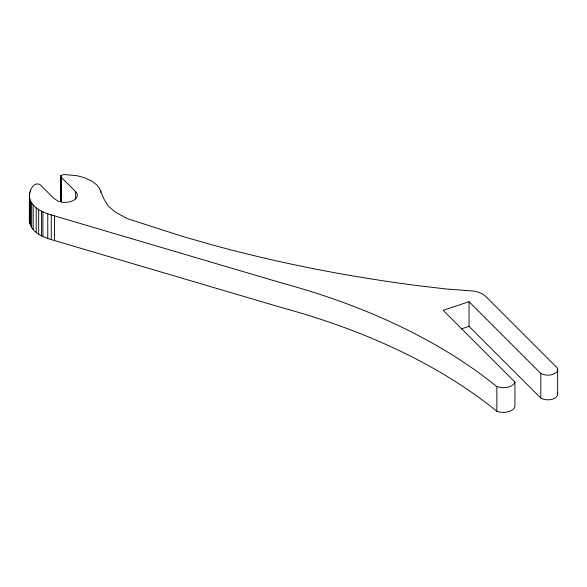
<?xml version="1.0" encoding="UTF-8"?>
<svg xmlns="http://www.w3.org/2000/svg" width="587" height="587" viewBox="0 0 587 587"><rect width="100%" height="100%" fill="white"/><g stroke="black" fill="none" stroke-linecap="round" stroke-linejoin="round"><path stroke-width="0.88" d="M29.35 196.293C28.917 191.017 33.965 180.686 40.334 184.861L53.894 198.421L58.142 201.187A12.378 7.147 0 0 0 70.506 201.62L73.177 200.571A12.378 7.147 0 0 0 76.039 192.03L61.055 177.105L60.821 176.129L61.386 175.344L62.978 174.706L65.898 174.647L77.381 175.792L84.425 177.707L91.976 181.251L96.664 184.839L99.247 187.869L104.068 199.25L108.294 206.074L115.353 212.149L127.21 218.599L182.44 236.385L210.77 244.5A974.464 562.603 0 0 0 419.727 285.876L445.76 288.936L473.966 291.079L478.552 292.179L482.492 293.926L485.515 296.2L557.29 367.976A9.81 5.665 0 0 1 552.763 374.418A9.81 5.665 0 0 1 540.818 373.464L469.042 301.689L443.156 310.318L514.938 382.093L514.938 406.747A11.909 6.875 0 0 1 506.155 412.162L504.248 412.345A11.909 6.875 0 0 1 496.844 411.296A548.405 316.62 0 0 0 283.382 308.116L54.51 240.538C44.392 237.72 30.869 233.046 29.35 220.947L29.35 196.293L29.849 199.088L29.849 223.742M29.35 220.947L29.621 192.925M61.386 199.998L60.953 201.627L60.931 175.851M461.279 328.925L469.042 326.343L540.818 398.118A9.81 5.665 0 0 0 552.763 399.072A9.81 5.665 0 0 0 557.29 392.622M29.849 199.088C33.444 209.427 45.008 213.132 54.51 215.891L283.382 283.47A548.405 316.62 0 0 1 496.844 386.65L502.311 387.699L506.155 387.508A11.909 6.875 0 0 0 514.938 382.093M557.65 369.201L557.65 393.855M540.818 373.464L540.818 398.118M496.844 386.65L496.844 411.296M469.042 301.689L469.042 326.343M100.729 190.548L100.729 192.375M75.62 191.67L75.62 198.978M61.121 175.586L61.121 200.24M60.821 176.129L60.828 201.348M54.51 215.891L54.51 240.538M51.267 214.783L51.267 239.437M47.767 213.785L47.767 238.439M42.924 211.9L42.924 236.554M41.435 211.173L41.435 235.827M38.669 209.588L38.669 234.235M36.218 207.835L36.218 232.489M33.18 204.951L33.18 229.605M31.625 202.889L31.625 227.543M30.561 190.159L30.561 191.986M30.458 200.739L30.458 225.393"/></g></svg>
